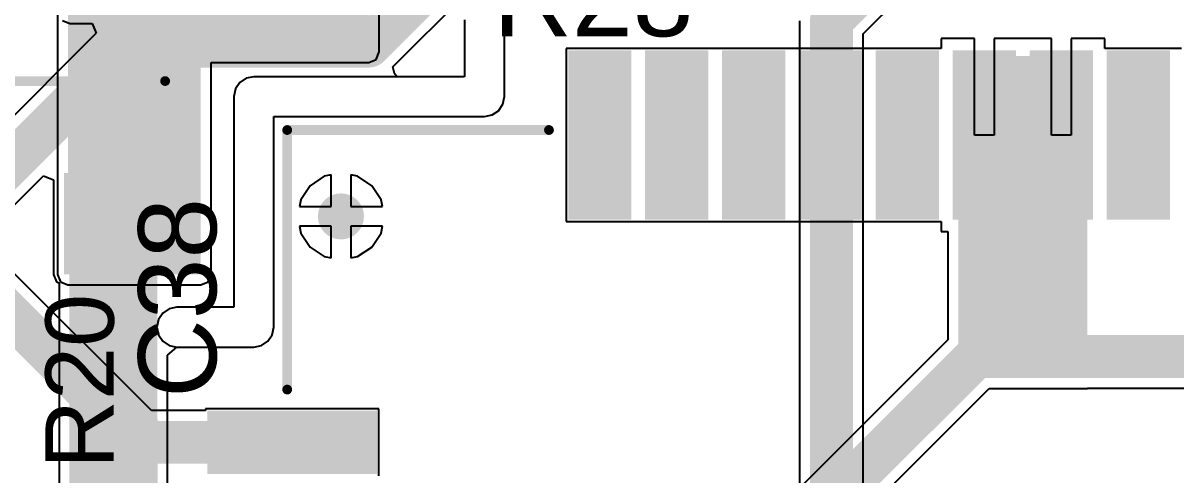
# Model space of a CAD drawing. Header units: millimetres. Extents: x -0.25 to 4.68, y -0.29 to 2.93.
# Drawn here: x 0.077 to 0.667, y 1.671 to 1.903 of the extents above; entities that cross this region are included whole.
import ezdxf

# ---------------------------------------------------------------- set-up
doc = ezdxf.new("R2010")
doc.units = ezdxf.units.MM
doc.header["$MEASUREMENT"] = 0
for name, color, linetype in [('BottomLayer', 5, 'Continuous'), ('BottomSolder', 6, 'Continuous'), ('TopLayer', 1, 'Continuous'), ('TopOverlay', 2, 'Continuous'), ('TopPaste', 8, 'Continuous'), ('TopSolder', 216, 'Continuous'), ('ViaHoleLayer', 16, 'Continuous')]:
    doc.layers.add(name, color=color, linetype=linetype)
doc.styles.add('Arial', font='', dxfattribs={"height": 0.2})
doc.styles.get('Arial').set_extended_font_data('Arial')

# ---------------------------------------------------------------- blocks, each defined once
blk = doc.blocks.new('SIM7000A_23')
at = {"layer": 'TopLayer'}
for points in [[(0.32717, 0.51181), (0.32717, 0.43307), (0.30276, 0.43307), (0.30276, 0.51181)], [(0.43307, 0.32717), (0.51181, 0.32717), (0.51181, 0.30276), (0.43307, 0.30276)], [(0.43307, 0.2878), (0.51181, 0.2878), (0.51181, 0.26339), (0.43307, 0.26339)], [(0.43307, 0.24843), (0.51181, 0.24843), (0.51181, 0.22402), (0.43307, 0.22402)], [(0.43307, 0.20906), (0.51181, 0.20906), (0.51181, 0.18465), (0.43307, 0.18465)], [(0.43307, 0.16969), (0.51181, 0.16969), (0.51181, 0.14528), (0.43307, 0.14528)], [(0.43307, 0.13031), (0.51181, 0.13031), (0.51181, 0.10591), (0.43307, 0.10591)], [(0.43307, 0.09094), (0.51181, 0.09094), (0.51181, 0.06654), (0.43307, 0.06654)], [(0.43307, 0.05157), (0.51181, 0.05157), (0.51181, 0.02717), (0.43307, 0.02717)]]:
    blk.add_hatch(color=1, dxfattribs=at).paths.add_polyline_path(points)
at = {"layer": 'TopPaste'}
for points in [[(0.32717, 0.51181), (0.32717, 0.43307), (0.30276, 0.43307), (0.30276, 0.51181)], [(0.43307, 0.32717), (0.51181, 0.32717), (0.51181, 0.30276), (0.43307, 0.30276)], [(0.43307, 0.2878), (0.51181, 0.2878), (0.51181, 0.26339), (0.43307, 0.26339)], [(0.43307, 0.24843), (0.51181, 0.24843), (0.51181, 0.22402), (0.43307, 0.22402)], [(0.43307, 0.20906), (0.51181, 0.20906), (0.51181, 0.18465), (0.43307, 0.18465)], [(0.43307, 0.16969), (0.51181, 0.16969), (0.51181, 0.14528), (0.43307, 0.14528)], [(0.43307, 0.13031), (0.51181, 0.13031), (0.51181, 0.10591), (0.43307, 0.10591)], [(0.43307, 0.09094), (0.51181, 0.09094), (0.51181, 0.06654), (0.43307, 0.06654)], [(0.43307, 0.05157), (0.51181, 0.05157), (0.51181, 0.02717), (0.43307, 0.02717)]]:
    blk.add_hatch(color=8, dxfattribs=at).paths.add_polyline_path(points)
at = {"layer": 'TopSolder'}
for points in [[(0.33117, 0.51581), (0.33117, 0.42907), (0.29876, 0.42907), (0.29876, 0.51581)], [(0.42907, 0.33117), (0.51581, 0.33117), (0.51581, 0.29876), (0.42907, 0.29876)], [(0.42907, 0.2918), (0.51581, 0.2918), (0.51581, 0.25939), (0.42907, 0.25939)], [(0.42907, 0.25243), (0.51581, 0.25243), (0.51581, 0.22002), (0.42907, 0.22002)], [(0.42907, 0.21306), (0.51581, 0.21306), (0.51581, 0.18065), (0.42907, 0.18065)], [(0.42907, 0.17369), (0.51581, 0.17369), (0.51581, 0.14128), (0.42907, 0.14128)], [(0.42907, 0.13431), (0.51581, 0.13431), (0.51581, 0.10191), (0.42907, 0.10191)], [(0.42907, 0.09494), (0.51581, 0.09494), (0.51581, 0.06254), (0.42907, 0.06254)], [(0.42907, 0.05557), (0.51581, 0.05557), (0.51581, 0.02317), (0.42907, 0.02317)]]:
    blk.add_hatch(color=216, dxfattribs=at).paths.add_polyline_path(points)
at = {"layer": 'TopOverlay', "const_width": 0.005}
for points in [[(0.342, 0.475), (0.475, 0.475)], [(0.475, 0.475), (0.475, 0.341)]]:
    blk.add_lwpolyline(points, dxfattribs=at)
at = {"layer": 'TopOverlay', "const_width": 0.0025}
for points in [[(0.34075, 0.475, 1), (0.34325, 0.475, 1)], [(0.47375, 0.475, 1), (0.47625, 0.475, 1)], [(0.47375, 0.475, 1), (0.47625, 0.475, 1)], [(0.47375, 0.341, 1), (0.47625, 0.341, 1)]]:
    blk.add_lwpolyline(points, format="xyb", close=True, dxfattribs=at)
blk = doc.blocks.new('20SVPF120M_35')
at = {"layer": 'TopLayer'}
for points in [[(-0.17913, 0.0315), (-0.04134, 0.0315), (-0.04134, -0.0315), (-0.17913, -0.0315)], [(0.04134, 0.0315), (0.17913, 0.0315), (0.17913, -0.0315), (0.04134, -0.0315)]]:
    blk.add_hatch(color=1, dxfattribs=at).paths.add_polyline_path(points)
at = {"layer": 'TopPaste'}
for points in [[(-0.17913, 0.0315), (-0.04134, 0.0315), (-0.04134, -0.0315), (-0.17913, -0.0315)], [(0.04134, 0.0315), (0.17913, 0.0315), (0.17913, -0.0315), (0.04134, -0.0315)]]:
    blk.add_hatch(color=8, dxfattribs=at).paths.add_polyline_path(points)
at = {"layer": 'TopSolder'}
for points in [[(-0.18313, 0.0355), (-0.03734, 0.0355), (-0.03734, -0.0355), (-0.18313, -0.0355)], [(0.03734, 0.0355), (0.18313, 0.0355), (0.18313, -0.0355), (0.03734, -0.0355)]]:
    blk.add_hatch(color=216, dxfattribs=at).paths.add_polyline_path(points)
at = {"layer": 'TopOverlay', "const_width": 0.005}
for points in [[(-0.07677, 0.12992), (-0.12992, 0.07677)], [(0.12992, 0.12992), (-0.07677, 0.12992)], [(0.12992, 0.12992), (0.12992, 0.04528)], [(-0.12992, 0.07677), (-0.12992, 0.04528)], [(-0.153, 0.064), (-0.153, 0.043)], [(-0.144, 0.053), (-0.162, 0.053)], [(-0.12992, -0.04528), (-0.12992, -0.07677)], [(0.12992, -0.04528), (0.12992, -0.12992)], [(-0.07677, -0.12992), (-0.12992, -0.07677)], [(0.12992, -0.12992), (-0.07677, -0.12992)]]:
    blk.add_lwpolyline(points, dxfattribs=at)
at = {"layer": 'TopOverlay', "const_width": 0.0025}
for points in [[(-0.07802, 0.12992, 1), (-0.07552, 0.12992, 1)], [(-0.07802, 0.12992, 1), (-0.07552, 0.12992, 1)], [(0.12867, 0.12992, 1), (0.13117, 0.12992, 1)], [(0.12867, 0.12992, 1), (0.13117, 0.12992, 1)], [(-0.13117, 0.07677, 1), (-0.12867, 0.07677, 1)], [(-0.13117, 0.07677, 1), (-0.12867, 0.07677, 1)], [(-0.15425, 0.064, 1), (-0.15175, 0.064, 1)], [(-0.16325, 0.053, 1), (-0.16075, 0.053, 1)], [(-0.14525, 0.053, 1), (-0.14275, 0.053, 1)], [(-0.13117, 0.04528, 1), (-0.12867, 0.04528, 1)], [(0.12867, 0.04528, 1), (0.13117, 0.04528, 1)], [(-0.15425, 0.043, 1), (-0.15175, 0.043, 1)], [(-0.13117, -0.04528, 1), (-0.12867, -0.04528, 1)], [(0.12867, -0.04528, 1), (0.13117, -0.04528, 1)], [(-0.13117, -0.07677, 1), (-0.12867, -0.07677, 1)], [(-0.13117, -0.07677, 1), (-0.12867, -0.07677, 1)], [(-0.07802, -0.12992, 1), (-0.07552, -0.12992, 1)], [(-0.07802, -0.12992, 1), (-0.07552, -0.12992, 1)], [(0.12867, -0.12992, 1), (0.13117, -0.12992, 1)], [(0.12867, -0.12992, 1), (0.13117, -0.12992, 1)]]:
    blk.add_lwpolyline(points, format="xyb", close=True, dxfattribs=at)

msp = doc.modelspace()

# ---------------------------------------------------------------- hatches: boundary and pattern name
at = {"layer": 'BottomLayer'}
msp.add_hatch(color=5, dxfattribs=at).paths.add_polyline_path([(0.098, 1.774), (0.167, 1.774), (0.167, 1.826), (0.098, 1.826)])
h = msp.add_hatch(color=5, dxfattribs=at)
edge = h.paths.add_edge_path()
edge.add_arc((0.12, 1.801), 0.01181, 0, 360)
h = msp.add_hatch(color=5, dxfattribs=at)
edge = h.paths.add_edge_path()
edge.add_arc((0.146, 1.801), 0.01181, 0, 360)
h = msp.add_hatch(color=5, dxfattribs=at)
edge = h.paths.add_edge_path()
edge.add_arc((0.23977, 1.80372), 0.01181, 0, 360)
at = {"layer": 'BottomSolder'}
h = msp.add_hatch(color=6, dxfattribs=at)
edge = h.paths.add_edge_path()
edge.add_arc((0.12, 1.801), 0.00591, 0, 360)
h = msp.add_hatch(color=6, dxfattribs=at)
edge = h.paths.add_edge_path()
edge.add_arc((0.146, 1.801), 0.00591, 0, 360)
h = msp.add_hatch(color=6, dxfattribs=at)
edge = h.paths.add_edge_path()
edge.add_arc((0.23977, 1.80372), 0.00591, 0, 360)
at = {"layer": 'TopLayer'}
for points in [[(0.1, 1.888), (0.254, 1.888), (0.254, 2.134), (0.1, 2.134)], [(0.1, 1.774), (0.168, 1.774), (0.168, 1.901), (0.1, 1.901)], [(0.55582, 1.72095), (0.62182, 1.72095), (0.62182, 1.88595), (0.55582, 1.88595)]]:
    msp.add_hatch(color=1, dxfattribs=at).paths.add_polyline_path(points)
h = msp.add_hatch(color=1, dxfattribs=at)
edge = h.paths.add_edge_path()
edge.add_arc((0.12, 1.801), 0.01181, 0, 360)
h = msp.add_hatch(color=1, dxfattribs=at)
edge = h.paths.add_edge_path()
edge.add_arc((0.146, 1.801), 0.01181, 0, 360)
h = msp.add_hatch(color=1, dxfattribs=at)
edge = h.paths.add_edge_path()
edge.add_arc((0.23977, 1.80372), 0.01181, 0, 360)
at = {"layer": 'TopSolder'}
h = msp.add_hatch(color=216, dxfattribs=at)
edge = h.paths.add_edge_path()
edge.add_arc((0.12, 1.801), 0.00591, 0, 360)
h = msp.add_hatch(color=216, dxfattribs=at)
edge = h.paths.add_edge_path()
edge.add_arc((0.146, 1.801), 0.00591, 0, 360)
h = msp.add_hatch(color=216, dxfattribs=at)
edge = h.paths.add_edge_path()
edge.add_arc((0.23977, 1.80372), 0.00591, 0, 360)
at = {"layer": 'ViaHoleLayer'}
h = msp.add_hatch(color=16, dxfattribs=at)
edge = h.paths.add_edge_path()
edge.add_arc((0.12, 1.801), 0.00591, 0, 360)
h = msp.add_hatch(color=16, dxfattribs=at)
edge = h.paths.add_edge_path()
edge.add_arc((0.146, 1.801), 0.00591, 0, 360)
h = msp.add_hatch(color=16, dxfattribs=at)
edge = h.paths.add_edge_path()
edge.add_arc((0.23977, 1.80372), 0.00591, 0, 360)

# ---------------------------------------------------------------- linework, layer by layer
at = {"layer": 'BottomLayer'}
for p, q in [((0.50714, 1.89719), (0.53463, 1.92469)), ((0.26638, 1.88031), (0.30523, 1.91915)), ((0.09717, 1.90417), (0.101, 1.90259)), ((0.101, 1.90259), (0.11245, 1.90259)), ((0.11245, 1.90259), (0.11452, 1.89759)), ((0.30305, 1.90448), (0.30305, 1.87531)), ((0.32344, 1.86511), (0.32344, 1.90448)), ((0.47451, 1.90395), (0.47451, 1.21158)), ((0.11452, 1.89759), (0.04377, 1.82685)), ((0.50714, 1.20482), (0.50714, 1.89719)), ((0.26717, 1.87703), (0.26638, 1.88031)), ((0.26832, 1.87531), (0.26717, 1.87703)), ((0.30305, 1.87531), (0.26832, 1.87531)), ((0.32267, 1.86121), (0.32344, 1.86511)), ((0.32046, 1.8579), (0.32267, 1.86121)), ((0.20533, 1.747), (0.20533, 1.85492)), ((0.20533, 1.85492), (0.31325, 1.85492)), ((0.31325, 1.85492), (0.31715, 1.85569)), ((0.31715, 1.85569), (0.32046, 1.8579)), ((0.07162, 1.80855), (0.08759, 1.82452)), ((0.08759, 1.82452), (0.09259, 1.82245)), ((0.23126, 1.82426), (0.22405, 1.81944)), ((0.23477, 1.82496), (0.23126, 1.82426)), ((0.23477, 1.80872), (0.23477, 1.82496)), ((0.24828, 1.82426), (0.24477, 1.82496)), ((0.24477, 1.82496), (0.24477, 1.80872)), ((0.2555, 1.81944), (0.24828, 1.82426)), ((0.09259, 1.82245), (0.09259, 1.774)), ((0.22405, 1.81944), (0.21923, 1.81223)), ((0.26032, 1.81223), (0.2555, 1.81944)), ((0.21923, 1.81223), (0.21853, 1.80872)), ((0.26101, 1.80872), (0.26032, 1.81223)), ((0.21853, 1.80872), (0.23477, 1.80872)), ((0.24477, 1.80872), (0.26101, 1.80872)), ((0.23477, 1.79872), (0.21853, 1.79872)), ((0.21853, 1.79872), (0.21923, 1.79521)), ((0.21923, 1.79521), (0.22405, 1.78799)), ((0.23477, 1.78247), (0.23477, 1.79872)), ((0.26101, 1.79872), (0.24477, 1.79872)), ((0.24477, 1.79872), (0.24477, 1.78247)), ((0.2555, 1.78799), (0.26032, 1.79521)), ((0.26032, 1.79521), (0.26101, 1.79872)), ((0.22405, 1.78799), (0.23126, 1.78317)), ((0.23126, 1.78317), (0.23477, 1.78247)), ((0.24477, 1.78247), (0.24828, 1.78317)), ((0.24828, 1.78317), (0.2555, 1.78799)), ((0.09259, 1.774), (0.09417, 1.77017)), ((0.09417, 1.77017), (0.09553, 1.76961)), ((0.09553, 1.76961), (0.09553, 1.59636)), ((0.20456, 1.7431), (0.20533, 1.747)), ((0.20235, 1.73979), (0.20456, 1.7431)), ((0.151, 1.73266), (0.15577, 1.73681)), ((0.15577, 1.73681), (0.19514, 1.73681)), ((0.19514, 1.73681), (0.19904, 1.73758)), ((0.19904, 1.73758), (0.20235, 1.73979)), ((0.151, 1.59636), (0.151, 1.73266))]:
    msp.add_line(p, q, dxfattribs=at)
for points, const_width in [([(0.49082, 1.90395), (0.52787, 1.941)], 0.022), ([(0.254, 1.891), (0.29369, 1.93069)], 0.022), ([(0.49082, 1.20482), (0.49082, 1.90395)], 0.022), ([(0.05531, 1.81531), (0.131, 1.891)], 0.022), ([(0.131, 1.891), (0.254, 1.891)], 0.022), ([(0.12327, 1.7965), (0.12777, 1.801)], 0.045), ([(0.12327, 1.57773), (0.12327, 1.79823)], 0.045), ([(0.12777, 1.801), (0.141, 1.801)], 0.045)]:
    msp.add_lwpolyline(points, dxfattribs=dict(at, const_width=const_width))
for points, const_width in [([(0.48532, 1.90395, 1), (0.49632, 1.90395, 1)], 0.011), ([(0.48532, 1.90395, 1), (0.49632, 1.90395, 1)], 0.011), ([(0.1255, 1.891, 1), (0.1365, 1.891, 1)], 0.011), ([(0.1255, 1.891, 1), (0.1365, 1.891, 1)], 0.011), ([(0.2485, 1.891, 1), (0.2595, 1.891, 1)], 0.011), ([(0.2485, 1.891, 1), (0.2595, 1.891, 1)], 0.011), ([(0.11202, 1.79823, 1), (0.13452, 1.79823, 1)], 0.0225), ([(0.11202, 1.7965, 1), (0.13452, 1.7965, 1)], 0.0225), ([(0.11652, 1.801, 1), (0.13902, 1.801, 1)], 0.0225), ([(0.11652, 1.801, 1), (0.13902, 1.801, 1)], 0.0225), ([(0.12975, 1.801, 1), (0.15225, 1.801, 1)], 0.0225)]:
    msp.add_lwpolyline(points, format="xyb", close=True, dxfattribs=dict(at, const_width=const_width))
at = {"layer": 'TopLayer'}
for p, q in [((0.09459, 2.13351), (0.09459, 1.901)), ((0.25941, 1.888), (0.25941, 2.06159)), ((0.09459, 1.901), (0.09459, 1.888)), ((0.30305, 1.90448), (0.30305, 1.87531)), ((0.32344, 1.86511), (0.32344, 1.90448)), ((0.56415, 1.8948), (0.54695, 1.8948)), ((0.54695, 1.8948), (0.54695, 1.8898)), ((0.56415, 1.84543), (0.56415, 1.8948)), ((0.60352, 1.8948), (0.57415, 1.8948)), ((0.57415, 1.8948), (0.57415, 1.84543)), ((0.60352, 1.84543), (0.60352, 1.8948)), ((0.63073, 1.8948), (0.61352, 1.8948)), ((0.61352, 1.8948), (0.61352, 1.84543)), ((0.63073, 1.8898), (0.63073, 1.8948)), ((0.38947, 1.8898), (0.3551, 1.8898)), ((0.3551, 1.8898), (0.3551, 1.80106)), ((0.38951, 1.8898), (0.38947, 1.8898)), ((0.39447, 1.8898), (0.38951, 1.8898)), ((0.39451, 1.8898), (0.39447, 1.8898)), ((0.42884, 1.8898), (0.39451, 1.8898)), ((0.42888, 1.8898), (0.42884, 1.8898)), ((0.43384, 1.8898), (0.42888, 1.8898)), ((0.43388, 1.8898), (0.43384, 1.8898)), ((0.46821, 1.8898), (0.43388, 1.8898)), ((0.46825, 1.8898), (0.46821, 1.8898)), ((0.47321, 1.8898), (0.46825, 1.8898)), ((0.47325, 1.8898), (0.47321, 1.8898)), ((0.50758, 1.8898), (0.47325, 1.8898)), ((0.50762, 1.8898), (0.50758, 1.8898)), ((0.51258, 1.8898), (0.50762, 1.8898)), ((0.51262, 1.8898), (0.51258, 1.8898)), ((0.54695, 1.8898), (0.51262, 1.8898)), ((0.66506, 1.8898), (0.63073, 1.8898)), ((0.6651, 1.8898), (0.66506, 1.8898)), ((0.67006, 1.8898), (0.6651, 1.8898)), ((0.09459, 1.888), (0.09459, 1.774)), ((0.254, 1.88259), (0.25783, 1.88417)), ((0.25783, 1.88417), (0.25941, 1.888)), ((0.17341, 1.774), (0.17341, 1.88259)), ((0.17341, 1.88259), (0.254, 1.88259)), ((0.18793, 1.87232), (0.18572, 1.86902)), ((0.19124, 1.87453), (0.18793, 1.87232)), ((0.19514, 1.87531), (0.19124, 1.87453)), ((0.30305, 1.87531), (0.19514, 1.87531)), ((0.18572, 1.86902), (0.18494, 1.86511)), ((0.18494, 1.86511), (0.18494, 1.7572)), ((0.32267, 1.86121), (0.32344, 1.86511)), ((0.32046, 1.8579), (0.32267, 1.86121)), ((0.20533, 1.747), (0.20533, 1.85492)), ((0.20533, 1.85492), (0.31325, 1.85492)), ((0.31325, 1.85492), (0.31715, 1.85569)), ((0.31715, 1.85569), (0.32046, 1.8579)), ((0.57415, 1.84543), (0.56415, 1.84543)), ((0.61352, 1.84543), (0.60352, 1.84543)), ((0.23126, 1.82426), (0.22405, 1.81944)), ((0.23477, 1.82496), (0.23126, 1.82426)), ((0.23477, 1.80872), (0.23477, 1.82496)), ((0.24828, 1.82426), (0.24477, 1.82496)), ((0.24477, 1.82496), (0.24477, 1.80872)), ((0.2555, 1.81944), (0.24828, 1.82426)), ((0.22405, 1.81944), (0.21923, 1.81223)), ((0.26032, 1.81223), (0.2555, 1.81944)), ((0.21923, 1.81223), (0.21853, 1.80872)), ((0.26101, 1.80872), (0.26032, 1.81223)), ((0.21853, 1.80872), (0.23477, 1.80872)), ((0.24477, 1.80872), (0.26101, 1.80872)), ((0.3551, 1.80106), (0.38947, 1.80106)), ((0.38947, 1.80106), (0.38951, 1.80106)), ((0.38951, 1.80106), (0.39447, 1.80106)), ((0.39447, 1.80106), (0.39451, 1.80106)), ((0.39451, 1.80106), (0.42884, 1.80106)), ((0.42884, 1.80106), (0.42888, 1.80106)), ((0.42888, 1.80106), (0.43384, 1.80106)), ((0.43384, 1.80106), (0.43388, 1.80106)), ((0.43388, 1.80106), (0.46821, 1.80106)), ((0.46821, 1.80106), (0.46825, 1.80106)), ((0.46825, 1.80106), (0.47321, 1.80106)), ((0.47321, 1.80106), (0.47325, 1.80106)), ((0.47325, 1.80106), (0.50758, 1.80106)), ((0.50758, 1.80106), (0.50762, 1.80106)), ((0.50762, 1.80106), (0.51258, 1.80106)), ((0.51258, 1.80106), (0.51262, 1.80106)), ((0.51262, 1.80106), (0.54695, 1.80106)), ((0.54695, 1.80106), (0.54695, 1.79606)), ((0.23477, 1.79872), (0.21853, 1.79872)), ((0.21853, 1.79872), (0.21923, 1.79521)), ((0.21923, 1.79521), (0.22405, 1.78799)), ((0.23477, 1.78247), (0.23477, 1.79872)), ((0.26101, 1.79872), (0.24477, 1.79872)), ((0.24477, 1.79872), (0.24477, 1.78247)), ((0.2555, 1.78799), (0.26032, 1.79521)), ((0.26032, 1.79521), (0.26101, 1.79872)), ((0.54695, 1.79606), (0.55041, 1.79606)), ((0.55041, 1.79606), (0.55041, 1.74048)), ((0.22405, 1.78799), (0.23126, 1.78317)), ((0.23126, 1.78317), (0.23477, 1.78247)), ((0.24477, 1.78247), (0.24828, 1.78317)), ((0.24828, 1.78317), (0.2555, 1.78799)), ((0.14281, 1.70426), (0.06947, 1.7776)), ((0.09459, 1.774), (0.09617, 1.77017)), ((0.17183, 1.77017), (0.17341, 1.774)), ((0.09617, 1.77017), (0.1, 1.76859)), ((0.1, 1.76859), (0.168, 1.76859)), ((0.168, 1.76859), (0.17183, 1.77017)), ((0.14856, 1.75421), (0.14635, 1.75091)), ((0.15187, 1.75642), (0.14856, 1.75421)), ((0.15577, 1.7572), (0.15187, 1.75642)), ((0.18494, 1.7572), (0.15577, 1.7572)), ((0.14635, 1.75091), (0.14557, 1.747)), ((0.14557, 1.747), (0.14635, 1.7431)), ((0.20456, 1.7431), (0.20533, 1.747)), ((0.14635, 1.7431), (0.14856, 1.73979)), ((0.20235, 1.73979), (0.20456, 1.7431)), ((0.14856, 1.73979), (0.15187, 1.73758)), ((0.15187, 1.73758), (0.15577, 1.73681)), ((0.15577, 1.73681), (0.19514, 1.73681)), ((0.19514, 1.73681), (0.19904, 1.73758)), ((0.19904, 1.73758), (0.20235, 1.73979)), ((0.55041, 1.74048), (0.43545, 1.62552)), ((0.45374, 1.59767), (0.57161, 1.71554)), ((0.57161, 1.71554), (0.62182, 1.71554)), ((0.62182, 1.71554), (0.62206, 1.71564)), ((0.62206, 1.71564), (0.81498, 1.71564)), ((0.17045, 1.70426), (0.14281, 1.70426)), ((0.25919, 1.70515), (0.17045, 1.70515)), ((0.17045, 1.70515), (0.17045, 1.70426)), ((0.25919, 1.67074), (0.25919, 1.70515))]:
    msp.add_line(p, q, dxfattribs=at)
for points, const_width in [([(0.14082, 1.80118), (0.141, 1.801)], 0.04), ([(0.58882, 1.75495), (0.58882, 1.80345)], 0.022), ([(0.055, 1.769), (0.13605, 1.68795)], 0.022), ([(0.58882, 1.75495), (0.61082, 1.73295)], 0.022), ([(0.44221, 1.60921), (0.56495, 1.73195)], 0.022), ([(0.56495, 1.73195), (0.58882, 1.73195)], 0.022), ([(0.58882, 1.73195), (0.58982, 1.73295)], 0.022), ([(0.61082, 1.73195), (0.82982, 1.73195)], 0.022), ([(0.13605, 1.68795), (0.21482, 1.68795)], 0.022)]:
    msp.add_lwpolyline(points, dxfattribs=dict(at, const_width=const_width))
for points, const_width in [([(0.13082, 1.80118, 1), (0.15082, 1.80118, 1)], 0.02), ([(0.131, 1.801, 1), (0.151, 1.801, 1)], 0.02), ([(0.58332, 1.80345, 1), (0.59432, 1.80345, 1)], 0.011), ([(0.58332, 1.75495, 1), (0.59432, 1.75495, 1)], 0.011), ([(0.58332, 1.75495, 1), (0.59432, 1.75495, 1)], 0.011), ([(0.55945, 1.73195, 1), (0.57045, 1.73195, 1)], 0.011), ([(0.55945, 1.73195, 1), (0.57045, 1.73195, 1)], 0.011), ([(0.58332, 1.73195, 1), (0.59432, 1.73195, 1)], 0.011), ([(0.58332, 1.73195, 1), (0.59432, 1.73195, 1)], 0.011), ([(0.58432, 1.73295, 1), (0.59532, 1.73295, 1)], 0.011), ([(0.60532, 1.73295, 1), (0.61632, 1.73295, 1)], 0.011), ([(0.60532, 1.73195, 1), (0.61632, 1.73195, 1)], 0.011), ([(0.13055, 1.68795, 1), (0.14155, 1.68795, 1)], 0.011), ([(0.13055, 1.68795, 1), (0.14155, 1.68795, 1)], 0.011), ([(0.20932, 1.68795, 1), (0.22032, 1.68795, 1)], 0.011)]:
    msp.add_lwpolyline(points, format="xyb", close=True, dxfattribs=dict(at, const_width=const_width))
at = {"layer": 'TopOverlay', "const_width": 0.008}
msp.add_lwpolyline([(0.142, 1.609), (0.142, 1.699)], dxfattribs=at)
at = {"layer": 'TopOverlay', "const_width": 0.004}
msp.add_lwpolyline([(0.14, 1.699, 1), (0.144, 1.699, 1)], format="xyb", close=True, dxfattribs=at)

# ---------------------------------------------------------------- block references
for name, p, rotation in [('20SVPF120M_35', (0.073, 2.003), 180), ('SIM7000A_23', (0.68726, 1.37299), 90)]:
    msp.add_blockref(name, p, dxfattribs=dict(rotation=rotation))

# ---------------------------------------------------------------- texts
at = {"layer": 'TopOverlay', "style": 'Arial'}
msp.add_text('R28', height=0.04, dxfattribs=at).set_placement((0.31768, 1.89601))
for s, height, p in [('C38', 0.04, (0.17599, 1.71068)), ('R20', 0.035, (0.12349, 1.67435))]:
    msp.add_text(s, height=height, rotation=90, dxfattribs=at).set_placement(p)

doc.saveas('drawing.dxf')
